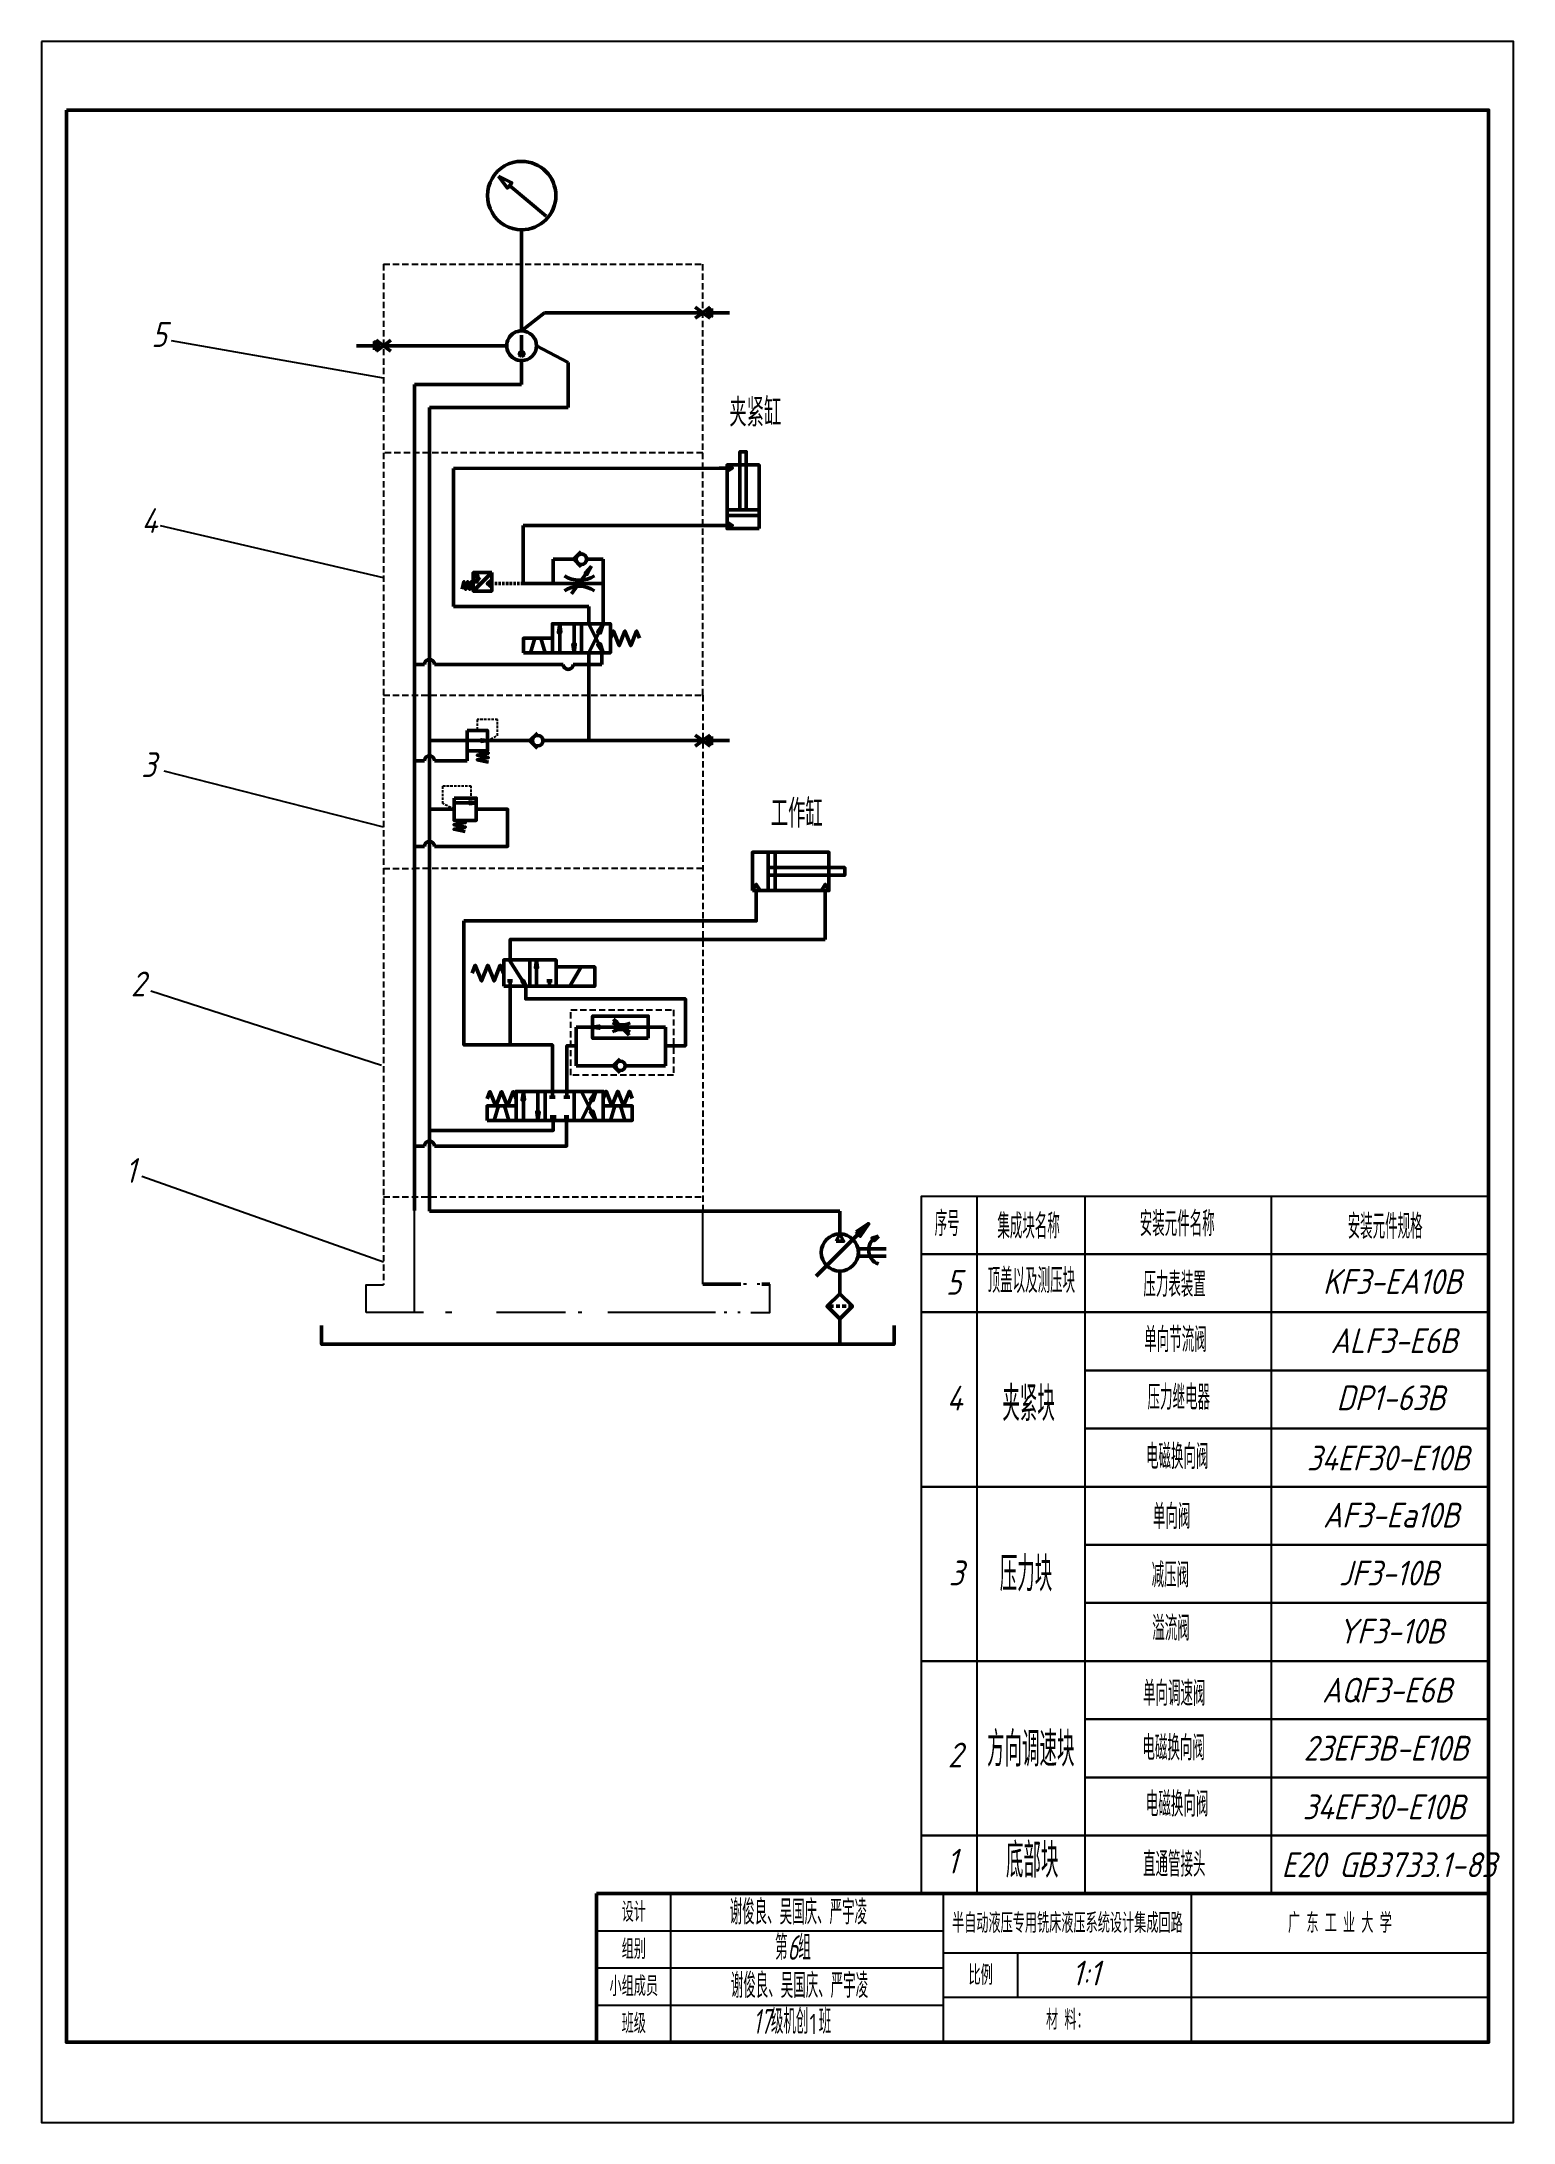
# Model space of a CAD drawing. Header units: millimetres. Extents: x 3161 to 3458, y 1716 to 2136.
import ezdxf

# ---------------------------------------------------------------- set-up
doc = ezdxf.new("R2010")
doc.units = ezdxf.units.MM
doc.linetypes.add('DASHED', pattern=[0.75, 0.5, -0.25])
doc.linetypes.add('HIDDEN', pattern=[1.905, 1.27, -0.635])
for name, color, linetype in [('文字', 3, 'Continuous'), ('标注', 7, 'Continuous'), ('细实线', 7, 'Continuous'), ('虚线', 7, 'HIDDEN')]:
    doc.layers.add(name, color=color, linetype=linetype)
doc.layers.add('粗实线', color=7, linetype='Continuous', lineweight=50)
doc.styles.add('字母数字', font='gbeitc.shx', dxfattribs={"height": 5, "bigfont": '@extfont2.shx'})
doc.styles.add('文字', font='hyswlongfangsong.ttf', dxfattribs={"width": 0.7, "height": 5})
doc.styles.add('文字大', font='hyswlongfangsong.ttf', dxfattribs={"width": 0.7, "height": 7})
pattern_1 = [(45, (5.16257, 51.20336), (-0.0883883476, 0.0883883476), [])]

msp = doc.modelspace()

# ---------------------------------------------------------------- hatches: boundary and pattern name
at = {"layer": '粗实线'}
h = msp.add_hatch(dxfattribs=at)
h.set_pattern_fill('实体填充', color=256)
h.set_pattern_definition([(45, (17.22196, 137.57594), (-0.0883883476, 0.0883883476), [])])
h.paths.add_polyline_path([(3295.78, 2081.85), (3295.78, 2080.2), (3294.69, 2081.02)])
h = msp.add_hatch(dxfattribs=at)
h.set_pattern_fill('实体填充', color=256, angle=-180)
h.set_pattern_definition([(225, (6506.34836, 4017.81316), (0.0883883476, -0.0883883476), [])])
h.paths.add_polyline_path([(3227.79, 2073.54), (3227.79, 2075.19), (3228.88, 2074.37)])
h = msp.add_hatch(dxfattribs=at)
h.set_pattern_fill('实体填充', color=256)
h.set_pattern_definition([(45, (9.29864, 51.20336), (-0.0883883476, 0.0883883476), [])])
h.paths.add_polyline_path([(3273.93, 2018.24), (3272.81, 2016.6), (3273.28, 2016.36)])
h.paths.add_polyline_path([(3273.93, 2012.38), (3273.28, 2014.25), (3272.81, 2014.02)])
h.paths.add_polyline_path([(3268.07, 2012.38), (3268.3, 2014.13), (3267.83, 2014.13)])
h.paths.add_polyline_path([(3265.14, 2018.24), (3264.9, 2016.48), (3265.37, 2016.48)])
h = msp.add_hatch(dxfattribs=at)
h.set_pattern_fill('实体填充', color=256)
h.set_pattern_definition([(45, (17.22196, 51.20336), (-0.0883883476, 0.0883883476), [])])
h.paths.add_polyline_path([(3295.78, 1995.48), (3295.78, 1993.82), (3294.69, 1994.65)])
h = msp.add_hatch(dxfattribs=at)
h.set_pattern_fill('实体填充', color=256)
h.set_pattern_definition(pattern_1)
h.paths.add_polyline_path([(3250.56, 1994.65), (3249.32, 1994.82), (3249.32, 1994.49)])
h = msp.add_hatch(dxfattribs=at)
h.set_pattern_fill('实体填充', color=256)
h.set_pattern_definition(pattern_1)
h.paths.add_polyline_path([(3248.32, 1982.11), (3246.97, 1982.29), (3246.97, 1981.93)])
at = {"layer": '虚线'}
h = msp.add_hatch(dxfattribs=at)
h.set_pattern_fill('实体填充', color=256)
h.set_pattern_definition([(45, (14.57057, 51.20336), (-0.0883883476, 0.0883883476), [])])
h.paths.add_polyline_path([(3271.78, 1936.82), (3273.13, 1936.59), (3273.13, 1937.04)])

# ---------------------------------------------------------------- linework, layer by layer
at = {"color": 7, "linetype": 'Continuous'}
for p, q in [((3229.57, 2067.84), (3186.82, 2075.34)), ((3229.57, 2027.5), (3184.57, 2038)), ((3229.57, 1977.21), (3185.32, 1988.46)), ((3229.17, 1929.11), (3182.67, 1944.11)), ((3229.57, 1889.36), (3180.82, 1906.68)), ((3235.87, 1879.24), (3235.87, 1899.79)), ((3302.82, 1884.94), (3302.27, 1884.94)), ((3305.52, 1884.94), (3305.02, 1884.94)), ((3237.67, 1879.24), (3226.12, 1879.24)), ((3243.37, 1879.24), (3242.07, 1879.24)), ((3266.34, 1879.24), (3252.37, 1879.24)), ((3269.62, 1879.24), (3268.87, 1879.24)), ((3296.62, 1879.24), (3274.87, 1879.24)), ((3298.87, 1879.24), (3298.32, 1879.24)), ((3301.57, 1879.24), (3301.07, 1879.24))]:
    msp.add_line(p, q, dxfattribs=at)
for points in [[(3294, 1884.94), (3294, 1899.49)], [(3226.12, 1879.24), (3226.12, 1884.79), (3229.57, 1884.79)], [(3303.75, 1879.24), (3307.56, 1879.24), (3307.56, 1884.94)]]:
    msp.add_lwpolyline(points, dxfattribs=at)
at = {"layer": '标注'}
for p, q in [((3349.34, 1902.72), (3349.34, 1879.26)), ((3371.11, 1902.72), (3371.11, 1879.26)), ((3408.7, 1902.72), (3408.7, 1879.26)), ((3349.34, 1879.26), (3349.34, 1761.93)), ((3371.11, 1879.26), (3371.11, 1761.93)), ((3408.7, 1879.26), (3408.7, 1761.93))]:
    msp.add_line(p, q, dxfattribs=at)
for points in [[(3452.6, 1890.99), (3338.18, 1890.99), (3338.18, 1902.72), (3452.6, 1902.72)], [(3452.6, 1879.26), (3338.18, 1879.26), (3338.18, 1890.99), (3452.6, 1890.99)], [(3452.6, 1761.93), (3338.18, 1761.93), (3338.18, 1773.66), (3452.6, 1773.66)]]:
    msp.add_lwpolyline(points, close=True, dxfattribs=at)
for points in [[(3338.18, 1867.52), (3338.18, 1879.26), (3452.6, 1879.26), (3452.6, 1867.52), (3371.11, 1867.52)], [(3338.18, 1855.79), (3338.18, 1867.52)], [(3371.11, 1867.52), (3452.6, 1867.52), (3452.6, 1855.79), (3371.11, 1855.79)], [(3371.11, 1855.79), (3452.6, 1855.79), (3452.6, 1844.06), (3338.18, 1844.06), (3338.18, 1855.79)], [(3338.18, 1832.32), (3338.18, 1844.06), (3452.6, 1844.06), (3452.6, 1832.32), (3371.11, 1832.32)], [(3338.18, 1820.59), (3338.18, 1832.32)], [(3371.11, 1832.32), (3452.6, 1832.32), (3452.6, 1820.59), (3371.11, 1820.59)], [(3371.11, 1820.59), (3452.6, 1820.59), (3452.6, 1808.86), (3338.18, 1808.86), (3338.18, 1820.59)], [(3338.18, 1797.13), (3338.18, 1808.86), (3452.6, 1808.86), (3452.6, 1797.13), (3371.11, 1797.13)], [(3338.18, 1785.39), (3338.18, 1797.13)], [(3371.11, 1797.13), (3452.6, 1797.13), (3452.6, 1785.39), (3371.11, 1785.39)], [(3371.11, 1785.39), (3452.6, 1785.39), (3452.6, 1773.66), (3338.18, 1773.66), (3338.18, 1785.39)]]:
    msp.add_lwpolyline(points, dxfattribs=at)
at = {"layer": '粗实线', "color": 7, "linetype": 'Continuous'}
for p, q in [((3262.44, 2100.51), (3255.04, 2106.72)), ((3257.47, 2076.47), (3257.47, 2072.27)), ((3254.47, 2074.37), (3229.57, 2074.37)), ((3298.94, 2049.67), (3297.33, 2049.67)), ((3301.52, 2041.24), (3301.52, 2052.95)), ((3302.8, 2041.24), (3302.8, 2052.95)), ((3298.94, 2041.24), (3305.37, 2041.24)), ((3298.94, 2038.09), (3297.33, 2038.09)), ((3298.94, 2040.08), (3305.37, 2040.08)), ((3251.45, 2028.59), (3247.7, 2024.84)), ((3248.45, 2028.59), (3248.45, 2028.08)), ((3248.45, 2027.85), (3249.02, 2027.12)), ((3248.45, 2026.34), (3248.45, 2026.84)), ((3267.52, 2024.3), (3270.51, 2028.38)), ((3265.14, 2016.48), (3265.14, 2012.38)), ((3268.07, 2018.24), (3268.07, 2014.13)), ((3269.53, 2018.24), (3269.53, 2012.38)), ((3269.53, 2018.24), (3269.53, 2012.38)), ((3271, 2018.24), (3273.05, 2014.13)), ((3273.05, 2016.48), (3271, 2012.38)), ((3260.15, 2015.31), (3259.28, 2012.38)), ((3261.33, 2015.31), (3262.21, 2012.38)), ((3246.44, 1994.65), (3250.56, 1994.65)), ((3243.82, 1980.81), (3238.87, 1980.81)), ((3243.82, 1982.11), (3248.32, 1982.11)), ((3307.21, 1972.12), (3307.21, 1964.4)), ((3308.6, 1972.12), (3308.6, 1964.4)), ((3308.6, 1969.03), (3322.66, 1969.03)), ((3308.6, 1967.49), (3322.66, 1967.49)), ((3254.94, 1950.42), (3257.66, 1946.18)), ((3260.47, 1948.82), (3260.47, 1945.11)), ((3269.5, 1948.97), (3267.16, 1945.07)), ((3254.62, 1946.17), (3255.65, 1946.17)), ((3255.18, 1946.17), (3255.18, 1945.11)), ((3262.58, 1946.17), (3263.64, 1946.17)), ((3263.11, 1945.11), (3263.11, 1946.17)), ((3268.48, 1936.82), (3268.48, 1933.22)), ((3271.48, 1936.82), (3268.48, 1936.82)), ((3283.03, 1936.82), (3271.48, 1936.82)), ((3279.18, 1935.22), (3275.99, 1938.41)), ((3283.03, 1936.82), (3286.48, 1936.82)), ((3286.48, 1936.82), (3286.48, 1929.02)), ((3270.73, 1929.02), (3268.48, 1929.02)), ((3276.02, 1929.02), (3270.73, 1929.02)), ((3278.37, 1929.02), (3284.08, 1929.02)), ((3284.08, 1929.02), (3286.48, 1929.02)), ((3260.74, 1923.86), (3260.74, 1919.75)), ((3262.2, 1923.86), (3262.2, 1918)), ((3263.67, 1923.86), (3263.67, 1922.69)), ((3266.6, 1923.86), (3266.6, 1922.69)), ((3268.06, 1923.86), (3268.06, 1918)), ((3269.53, 1923.86), (3271.58, 1919.75)), ((3252.83, 1920.93), (3251.95, 1918)), ((3254, 1920.93), (3254.88, 1918)), ((3257.81, 1922.1), (3257.81, 1918)), ((3263.08, 1922.69), (3264.25, 1922.69)), ((3266.01, 1922.69), (3267.19, 1922.69)), ((3271.58, 1922.1), (3269.53, 1918)), ((3276.27, 1920.93), (3275.39, 1918)), ((3277.44, 1920.93), (3278.32, 1918)), ((3263.25, 1918.69), (3264.42, 1918.69)), ((3266.98, 1918.69), (3266.08, 1918.69)), ((3266.53, 1918.69), (3266.53, 1917.41)), ((3321.67, 1895.09), (3321.67, 1899.67)), ((3316.9, 1886.57), (3327.51, 1897.18)), ((3325.35, 1892.09), (3331.05, 1892.09)), ((3331.05, 1890.59), (3325.35, 1890.59)), ((3321.67, 1883.02), (3321.67, 1887.59)), ((3320.4, 1880.47), (3319.67, 1880.47)), ((3321.67, 1880.47), (3320.91, 1880.47)), ((3321.67, 1877.92), (3321.67, 1872.83)), ((3322.95, 1880.47), (3322.18, 1880.47)), ((3324.22, 1880.47), (3323.46, 1880.47))]:
    msp.add_line(p, q, dxfattribs=at)
at = {"layer": '粗实线'}
for p, q in [((3257.47, 2077.37), (3262.07, 2081.02)), ((3262.07, 2081.02), (3294, 2081.02)), ((3294, 2081.02), (3292.51, 2082.15)), ((3294, 2081.02), (3292.51, 2079.9)), ((3294, 2081.02), (3295.48, 2082.15)), ((3294, 2081.02), (3295.48, 2079.9)), ((3294.69, 2081.02), (3295.78, 2081.85)), ((3294.69, 2081.02), (3295.78, 2080.2)), ((3295.78, 2081.85), (3295.78, 2080.2)), ((3295.78, 2081.02), (3299.41, 2081.02)), ((3228.88, 2074.37), (3227.79, 2075.19)), ((3227.79, 2073.54), (3227.79, 2075.19)), ((3229.57, 2074.37), (3228.09, 2075.49)), ((3229.57, 2074.37), (3231.06, 2075.49)), ((3227.79, 2074.37), (3224.16, 2074.37)), ((3228.88, 2074.37), (3227.79, 2073.54)), ((3229.57, 2074.37), (3228.09, 2073.24)), ((3229.57, 2074.37), (3231.06, 2073.24)), ((3257.47, 2066.53), (3257.47, 2071.37)), ((3260.47, 2074.37), (3266.88, 2070.98)), ((3266.88, 2070.98), (3266.88, 2061.92)), ((3235.87, 2061.92), (3235.87, 2066.53)), ((3235.87, 2066.53), (3257.47, 2066.53)), ((3235.87, 2003.83), (3235.87, 2061.92)), ((3238.87, 2003.83), (3238.87, 2061.92)), ((3266.88, 2061.92), (3238.87, 2061.92)), ((3243.72, 2049.59), (3297.33, 2049.67)), ((3243.72, 2021.73), (3243.72, 2049.59)), ((3257.79, 2026.34), (3257.79, 2038.09)), ((3297.33, 2038.09), (3257.79, 2038.09)), ((3267.98, 2031.27), (3263.86, 2031.27)), ((3263.86, 2031.27), (3263.86, 2026.34)), ((3273.93, 2031.27), (3270.6, 2031.27)), ((3273.93, 2026.15), (3273.93, 2031.27)), ((3263.86, 2026.34), (3257.79, 2026.34)), ((3263.86, 2026.34), (3273.93, 2026.34)), ((3273.93, 2018.24), (3273.93, 2026.15)), ((3271, 2021.72), (3243.72, 2021.72)), ((3271, 2018.24), (3271, 2021.72)), ((3271, 1994.65), (3271, 2012.38)), ((3273.62, 2010.04), (3273.62, 2012.38)), ((3235.87, 2010.04), (3237.87, 2010.04)), ((3239.87, 2010.04), (3265.86, 2010.04)), ((3267.86, 2010.04), (3273.62, 2010.04)), ((3235.87, 1899.79), (3235.87, 2003.83)), ((3238.87, 1899.67), (3238.87, 2003.83)), ((3294, 1994.65), (3292.51, 1995.77)), ((3294, 1994.65), (3295.48, 1995.77)), ((3294.69, 1994.65), (3295.78, 1995.48)), ((3295.78, 1995.48), (3295.78, 1993.82)), ((3238.87, 1994.65), (3246.44, 1994.65)), ((3246.44, 1992.59), (3246.44, 1990.59)), ((3250.56, 1994.65), (3259.15, 1994.65)), ((3261.78, 1994.65), (3271, 1994.65)), ((3271, 1994.65), (3294, 1994.65)), ((3294, 1994.65), (3292.51, 1993.53)), ((3294, 1994.65), (3295.48, 1993.53)), ((3294.69, 1994.65), (3295.78, 1993.82)), ((3295.78, 1994.65), (3299.41, 1994.65)), ((3237.87, 1990.59), (3235.87, 1990.59)), ((3246.44, 1990.59), (3239.87, 1990.59)), ((3237.87, 1973.31), (3235.87, 1973.31)), ((3318.72, 1964.4), (3318.72, 1954.52)), ((3238.87, 1899.67), (3307.52, 1899.67)), ((3307.52, 1899.67), (3321.67, 1899.67)), ((3294, 1884.94), (3301.69, 1884.94)), ((3307.56, 1884.94), (3305.97, 1884.94)), ((3272.6, 1731.93), (3272.6, 1761.93)), ((3272.6, 1761.93), (3452.6, 1761.93)), ((3452.6, 1761.93), (3452.6, 1731.93)), ((3452.6, 1731.93), (3272.6, 1731.93))]:
    msp.add_line(p, q, dxfattribs=at)
at = {"layer": '粗实线', "color": 7, "linetype": 'DASHED'}
msp.add_line((3257.79, 2026.34), (3251.45, 2026.34), dxfattribs=at)
at = {"layer": '粗实线'}
msp.add_lwpolyline([(3165.6, 2121.93), (3165.6, 1731.93), (3452.6, 1731.93), (3452.6, 2121.93)], close=True, dxfattribs=at)
at = {"layer": '粗实线', "color": 7, "linetype": 'Continuous'}
for points in [[(3257.47, 2111.58, -0.999999), (3257.47, 2097.78, -1.000001)], [(3257.47, 2077.37, -0.999999), (3257.47, 2071.37, -1.000001)], [(3257.47, 2072.27, 1), (3257.47, 2073.17, 1)], [(3268.46, 2031.27, 1), (3270.6, 2031.27, 1)], [(3259.63, 1994.65, 1), (3261.78, 1994.65, 1)], [(3276.45, 1929.02, 1), (3278.37, 1929.02, 1)], [(3321.67, 1887.59, 1), (3321.67, 1895.09, 1)]]:
    msp.add_lwpolyline(points, format="xyb", close=True, dxfattribs=at)
for points in [[(3252.82, 2108.58), (3254.59, 2106.19), (3255.48, 2107.25)], [(3305.37, 2037.45), (3305.37, 2050.31), (3298.94, 2050.31), (3298.94, 2037.45)], [(3298.94, 2049.02), (3299.97, 2049.67), (3298.94, 2050.31)], [(3298.94, 2037.45), (3299.97, 2038.09), (3298.94, 2038.73)], [(3271.59, 2029.85), (3270.71, 2028.23), (3270.32, 2028.52)], [(3251.45, 2028.59), (3247.7, 2028.59), (3247.7, 2024.84), (3251.45, 2024.84)], [(3263.67, 2012.38), (3269.53, 2012.38), (3269.53, 2018.24), (3263.67, 2018.24)], [(3265.14, 2018.24), (3264.9, 2016.48), (3265.37, 2016.48)], [(3269.53, 2012.38), (3275.39, 2012.38), (3275.39, 2018.24), (3269.53, 2018.24)], [(3273.93, 2018.24), (3272.81, 2016.6), (3273.28, 2016.36)], [(3257.81, 2012.38), (3263.67, 2012.38), (3263.67, 2015.31), (3257.81, 2015.31)], [(3268.07, 2012.38), (3268.3, 2014.13), (3267.83, 2014.13)], [(3273.93, 2012.38), (3273.28, 2014.25), (3272.81, 2014.02)], [(3246.44, 1996.71), (3246.44, 1992.59), (3250.56, 1992.59), (3250.56, 1996.71)], [(3250.56, 1994.65), (3249.32, 1994.82), (3249.32, 1994.49)], [(3243.82, 1983.06), (3243.82, 1978.56), (3248.32, 1978.56), (3248.32, 1983.06)], [(3248.32, 1982.11), (3246.97, 1982.29), (3246.97, 1981.93)], [(3304.04, 1964.4), (3319.49, 1964.4), (3319.49, 1972.12), (3304.04, 1972.12)], [(3304.04, 1964.4), (3304.81, 1965.63), (3305.59, 1964.4)], [(3307.21, 1967.49), (3322.66, 1967.49), (3322.66, 1969.03), (3307.21, 1969.03)], [(3317.95, 1964.4), (3318.72, 1965.63), (3319.49, 1964.4)], [(3253.86, 1945.11), (3259.15, 1945.11), (3259.15, 1950.4), (3253.86, 1950.4)], [(3259.15, 1945.11), (3264.43, 1945.11), (3264.43, 1950.4), (3259.15, 1950.4)], [(3260.47, 1950.4), (3260.25, 1948.82), (3260.68, 1948.82)], [(3264.43, 1945.07), (3272.23, 1945.07), (3272.23, 1948.97), (3264.43, 1948.97)], [(3258.34, 1945.12), (3257.81, 1946.27), (3257.52, 1946.09)], [(3283.03, 1934.57), (3283.03, 1939.07), (3271.78, 1939.07), (3271.78, 1934.57)], [(3271.78, 1936.82), (3273.13, 1936.59), (3273.13, 1937.04)], [(3275.99, 1938.41), (3276.55, 1937.69), (3276.72, 1937.86)], [(3256.34, 1923.86), (3273.92, 1923.86), (3273.92, 1918), (3256.34, 1918)], [(3256.34, 1918), (3262.2, 1918), (3262.2, 1923.86), (3256.34, 1923.86)], [(3257.81, 1923.86), (3257.57, 1922.1), (3258.04, 1922.1)], [(3262.2, 1918), (3268.06, 1918), (3268.06, 1923.86), (3262.2, 1923.86)], [(3268.06, 1918), (3273.92, 1918), (3273.92, 1923.86), (3268.06, 1923.86)], [(3272.46, 1923.86), (3271.34, 1922.22), (3271.82, 1921.98)], [(3250.48, 1918), (3256.34, 1918), (3256.34, 1920.93), (3250.48, 1920.93)], [(3260.74, 1918), (3260.97, 1919.75), (3260.5, 1919.75)], [(3272.46, 1918), (3271.82, 1919.87), (3271.34, 1919.64)], [(3273.92, 1918), (3279.79, 1918), (3279.79, 1920.93), (3273.92, 1920.93)], [(3320.92, 1893.59), (3321.67, 1895.09), (3322.42, 1893.59)], [(3324.96, 1895.48), (3327.51, 1897.18), (3325.81, 1894.63)], [(3329.46, 1894.64), (3328.58, 1893.74), (3328.18, 1894.24)], [(3321.67, 1883.02), (3324.22, 1880.47), (3321.67, 1877.92), (3319.12, 1880.47)]]:
    msp.add_lwpolyline(points, close=True, dxfattribs=at)
at = {"layer": '粗实线'}
msp.add_lwpolyline([(3257.47, 2097.78), (3257.47, 2089.83), (3257.47, 2077.37)], dxfattribs=at)
at = {"layer": '粗实线', "color": 7, "linetype": 'Continuous'}
for points in [[(3302.8, 2041.24), (3302.8, 2052.95), (3301.52, 2052.95), (3301.52, 2041.24)], [(3269.49, 2032.78), (3267.98, 2031.27), (3269.49, 2029.75)], [(3247.7, 2025.21), (3247.33, 2026.71), (3246.95, 2025.21), (3246.58, 2026.71), (3246.2, 2025.21), (3245.83, 2026.71), (3245.45, 2025.21)], [(3251.45, 2027.09), (3250.52, 2026.34), (3251.45, 2025.59)], [(3263.67, 2018.24), (3269.53, 2018.24)], [(3269.53, 2012.38), (3263.67, 2012.38), (3263.67, 2018.24)], [(3269.53, 2018.24), (3275.39, 2018.24), (3275.39, 2012.38), (3269.53, 2012.38)], [(3275.39, 2015.31), (3275.98, 2016.77), (3277.15, 2013.84), (3278.32, 2016.77), (3279.49, 2013.84), (3280.67, 2016.77), (3281.25, 2015.31)], [(3260.67, 1996.17), (3259.15, 1994.65), (3260.67, 1993.14)], [(3248.5, 1992.59), (3250.75, 1992.14), (3248.5, 1991.69), (3250.75, 1991.24), (3248.5, 1990.79), (3250.75, 1990.34)], [(3248.32, 1980.81), (3254.62, 1980.81), (3254.62, 1973.31), (3239.87, 1973.31)], [(3243.82, 1978.56), (3246.07, 1978.11), (3243.82, 1977.66), (3246.07, 1977.21), (3243.82, 1976.76), (3246.07, 1976.31)], [(3245.81, 1958.27), (3304.81, 1958.27), (3304.81, 1964.4)], [(3255.28, 1933.22), (3245.81, 1933.22), (3245.81, 1958.27)], [(3255.18, 1950.4), (3255.18, 1954.52), (3305.68, 1954.52), (3318.72, 1954.52)], [(3247.48, 1947.73), (3248.11, 1949.31), (3249.37, 1946.16), (3250.63, 1949.31), (3251.89, 1946.16), (3253.15, 1949.31), (3253.78, 1947.73)], [(3255.18, 1945.11), (3255.18, 1933.22), (3263.68, 1933.22), (3263.67, 1923.86)], [(3286.48, 1933.07), (3290.53, 1933.07), (3290.53, 1942.52), (3258.28, 1942.52), (3258.28, 1945.11)], [(3266.6, 1923.86), (3266.6, 1933.07), (3268.48, 1933.07), (3268.48, 1929.02)], [(3277.37, 1930.37), (3276.02, 1929.02), (3277.37, 1927.66)], [(3250.48, 1922.36), (3251.07, 1923.83), (3252.24, 1920.9), (3253.41, 1923.83), (3254.59, 1920.9), (3255.76, 1923.83), (3256.34, 1922.36)], [(3273.92, 1922.42), (3274.51, 1923.89), (3275.68, 1920.96), (3276.85, 1923.89), (3278.03, 1920.96), (3279.2, 1923.89), (3279.79, 1922.42)], [(3263.83, 1918.67), (3263.83, 1917.02), (3263.83, 1915.97), (3238.87, 1915.97)], [(3239.87, 1912.82), (3266.53, 1912.82), (3266.53, 1918.52)], [(3235.87, 1912.82), (3237.87, 1912.82)], [(3332.62, 1876.58), (3332.62, 1872.83), (3217.11, 1872.83), (3217.11, 1876.58)]]:
    msp.add_lwpolyline(points, dxfattribs=at)
for centre, radius, start, end in [((3248.45, 2027.85), 0.225, 90, 270), ((3248.45, 2027.07), 0.225, 90, 270), ((3248.45, 2027.85), 0.225, 270, 90), ((3248.45, 2027.07), 0.225, 270, 90), ((3269.13, 2032.55), 5.52, 236.6015, 303.3985), ((3269.13, 2020.29), 5.52, 56.6015, 123.3985), ((3277.59, 1941.09), 3.82, 241.9275, 298.0725), ((3277.59, 1932.54), 3.82, 61.9275, 118.0725), ((3321.63, 1891.34), 3.79, 348.5788, 11.4212)]:
    msp.add_arc(centre, radius, start, end, dxfattribs=at)
at = {"layer": '粗实线'}
for centre, start, end in [((3238.87, 2010.04), 0, 180), ((3266.86, 2010.04), 180, 0), ((3238.87, 1990.59), 0, 180), ((3238.87, 1973.31), 0, 180), ((3238.87, 1912.82), 0, 180)]:
    msp.add_arc(centre, 1, start, end, dxfattribs=at)
at = {"layer": '粗实线', "color": 7, "linetype": 'Continuous'}
msp.add_ellipse((3330.06, 1891.83), major_axis=(0, -2.89), ratio=0.886134, start_param=3.375243, end_param=6.049535, dxfattribs=at)
at = {"layer": '细实线'}
for p, q in [((3287.6, 1731.93), (3287.6, 1761.93)), ((3342.6, 1731.93), (3342.6, 1761.93)), ((3392.6, 1761.93), (3392.6, 1731.93)), ((3272.6, 1754.43), (3342.6, 1754.43)), ((3452.6, 1749.93), (3342.6, 1749.93)), ((3357.6, 1740.93), (3357.6, 1749.93)), ((3272.6, 1739.43), (3342.6, 1739.43)), ((3452.6, 1740.93), (3342.6, 1740.93))]:
    msp.add_line(p, q, dxfattribs=at)
at = {"layer": '细实线', "color": 0}
msp.add_line((3272.6, 1746.93), (3342.6, 1746.93), dxfattribs=at)
at = {"layer": '细实线'}
msp.add_lwpolyline([(3160.6, 2135.75), (3160.6, 1715.75), (3457.6, 1715.75), (3457.6, 2135.75)], close=True, dxfattribs=at)
at = {"layer": '虚线'}
for p, q in [((3229.57, 2090.85), (3229.57, 1884.79)), ((3229.57, 2090.85), (3294, 2090.85)), ((3294, 2003.83), (3294, 2090.85)), ((3294, 2052.78), (3229.57, 2052.78)), ((3229.57, 2003.83), (3294, 2003.83)), ((3294, 2003.83), (3294, 1899.67)), ((3229.57, 1968.83), (3235.87, 1968.83)), ((3294, 1968.83), (3235.87, 1968.83)), ((3229.57, 1902.58), (3294, 1902.58))]:
    msp.add_line(p, q, dxfattribs=at)
at = {"layer": '虚线', "color": 7, "linetype": 'DASHED'}
for points in [[(3250.56, 1994.65), (3252.62, 1995.68), (3252.62, 1998.89), (3248.5, 1998.89), (3248.5, 1996.71)], [(3243.82, 1980.81), (3241.57, 1981.94), (3241.57, 1985.53), (3247.2, 1985.53), (3247.2, 1983.06)]]:
    msp.add_lwpolyline(points, dxfattribs=at)
at = {"layer": '虚线'}
msp.add_lwpolyline([(3288.13, 1927.13), (3267.37, 1927.13), (3267.37, 1940.3), (3288.13, 1940.3)], close=True, dxfattribs=at)

# ---------------------------------------------------------------- texts
at = {"layer": '文字', "color": 0, "attachment_point": 5}
for s, insert, char_height, width, style in [('设计', (3280.1, 1758.18), 3.5, 15, '文字'), ('半自动液压专用铣床液压系统设计集成回路', (3367.6, 1755.93), 3.5, 50, '文字'), ('广 东 工 业 大 学', (3422.6, 1755.93), 3.5, 60, '文字'), ('组别', (3280.1, 1750.68), 3.5, 15, '文字'), ('比例', (3350.1, 1745.43), 3.5, 15, '文字'), ('{\\Fgbeitc,@extfont2|c134;1:1}', (3371.34, 1745.89), 5, 15, '字母数字'), ('小组成员', (3280.1, 1743.18), 3.5, 15, '文字'), ('材 料：', (3367.6, 1736.43), 3.5, 50, '文字'), ('班级', (3280.1, 1735.68), 3.5, 15, '文字')]:
    msp.add_mtext(s, dxfattribs=dict(at, insert=insert, char_height=char_height, width=width, style=style))
at = {"layer": '标注', "attachment_point": 1}
for s, insert, char_height, width, style in [('{\\Fgbeitc,@extfont2|c134;5}', (3182.74, 2079.13), 5, 3.4677, '字母数字'), ('夹紧缸', (3299.38, 2063.59), 5, 15.0009, '文字大'), ('{\\Fgbeitc,@extfont2|c134;4}', (3180.75, 2041.57), 5, 3.4677, '字母数字'), ('{\\Fgbeitc,@extfont2|c134;3}', (3180.69, 1992.31), 5, 3.4677, '字母数字'), ('工作缸', (3307.74, 1982.64), 5, 15.0009, '文字大'), ('{\\Fgbeitc,@extfont2|c134;2}', (3178.61, 1948.04), 5, 3.4677, '字母数字'), ('{\\Fgbeitc,@extfont2|c134;1}', (3177.45, 1910.39), 5, 3.4677, '字母数字'), ('{\\Ftxt,gbcbig|c134;序号}', (3340.82, 1899.66), 5, 20.8391, '文字'), ('{\\Ftxt,gbcbig|c134;集成块名称}', (3353.47, 1899.15), 5, 20.8391, '文字'), ('{\\Ftxt,gbcbig|c134;安装元件名称}', (3382.2, 1899.62), 5, 20.8391, '文字'), ('{\\Ftxt,gbcbig|c134;安装元件规格}', (3424.16, 1899.09), 5, 20.8391, '文字'), ('{\\Fgbeitc,@extfont2|c134;5}', (3343.09, 1887.81), 5, 3.4677, '字母数字'), ('{\\Ftxt,gbcbig|c134;顶盖以及测压块}', (3351.51, 1888.17), 5, 20.8391, '文字'), ('{\\Ftxt,gbcbig|c134;压力表装置}', (3382.94, 1887.37), 5, 20.8391, '文字'), ('KF3-EA10B', (3419.16, 1887.97), 5, 20.8391, '字母数字'), ('{\\Ftxt,gbcbig|c134;单向节流阀}', (3383.12, 1876.23), 5, 20.8391, '文字'), ('ALF3-E{\\Fgbeitc,@extfont2|c134;6}B', (3420.71, 1876.03), 5, 20.8391, '字母数字'), ('{\\Ftxt,gbcbig|c134;夹紧块}', (3354.48, 1864.32), 7, 15.0009, '文字大'), ('{\\Ftxt,gbcbig|c134;压力继电器}', (3383.78, 1864.59), 5, 20.8391, '文字'), ('{\\Fgbeitc,@extfont2|c134;4}', (3343.24, 1864.43), 5, 3.4677, '字母数字'), ('DP1-63B', (3421.91, 1864.5), 5, 20.8391, '字母数字'), ('{\\Ftxt,gbcbig|c134;电磁换向阀}', (3383.46, 1852.63), 5, 20.8391, '文字'), ('34EF30-E10B', (3415.91, 1852.34), 5, 20.8391, '字母数字'), ('{\\Ftxt,gbcbig|c134;单向阀}', (3384.86, 1840.54), 5, 20.8391, '文字'), ('AF3-E{\\Fgbeitc,@extfont2|c134;a}10B', (3419.18, 1840.82), 5, 20.8391, '字母数字'), ('{\\Fgbeitc,@extfont2|c134;3}', (3343.67, 1829.15), 5, 3.4677, '字母数字'), ('{\\Ftxt,gbcbig|c134;压力块}', (3353.96, 1829.95), 7, 15.0009, '文字大'), ('{\\Ftxt,gbcbig|c134;减压阀}', (3384.6, 1828.73), 5, 20.8391, '文字'), ('JF3-10B', (3422.4, 1829.13), 5, 20.8391, '字母数字'), ('{\\Ftxt,gbcbig|c134;溢流阀}', (3384.73, 1817.98), 5, 20.8391, '文字'), ('YF3-10B', (3422.2, 1817.4), 5, 20.8391, '字母数字'), ('{\\Ftxt,gbcbig|c134;单向调速阀}', (3382.86, 1804.83), 5, 20.8391, '文字'), ('AQF3-E6B', (3418.99, 1805.5), 5, 20.6394, '字母数字'), ('{\\Ftxt,gbcbig|c134;方向调速块}', (3351.39, 1794.58), 7, 17.9294, '文字大'), ('{\\Ftxt,gbcbig|c134;电磁换向阀}', (3382.74, 1793.83), 5, 20.8391, '文字'), ('23EF3B-E10B', (3415.27, 1793.78), 5, 20.8391, '字母数字'), ('{\\Fgbeitc,@extfont2|c134;2}', (3343.47, 1792.4), 5, 3.4677, '字母数字'), ('{\\Ftxt,gbcbig|c134;电磁换向阀}', (3383.44, 1782.47), 5, 20.8391, '文字'), ('34EF30-E10B', (3415.08, 1781.93), 5, 20.8391, '字母数字'), ('{\\Ftxt,gbcbig|c134;底部块}', (3355.2, 1772.13), 7, 15.0009, '文字大'), ('{\\Fgbeitc,@extfont2|c134;1}', (3343.28, 1770.98), 5, 3.4677, '字母数字'), ('{\\Ftxt,gbcbig|c134;直通管接头}', (3382.87, 1770.34), 5, 20.8391, '文字'), ('{\\Fgbeitc,@extfont2|c134;E20} {\\Fgbeitc,@extfont2|c134;G}B{\\Fgbeitc,@extfont2|c134;3733.1}-{\\Fgbeitc,@extfont2|c134;83}', (3410.82, 1770.24), 5, 43.6421, '字母数字'), ('{\\Ftxt,gbcbig|c134;谢俊良、吴国庆、严宇凌}', (3299.45, 1760.69), 5, 34.8379, '文字'), ('{\\Ftxt,gbcbig|c134;第\\Fgbeitc,@extfont2|c134;6\\Ftxt,gbcbig|c134;组}', (3308.62, 1753.56), 5, 20.8391, '文字'), ('{\\Ftxt,gbcbig|c134;谢俊良、吴国庆、严宇凌}', (3299.68, 1745.86), 5, 34.8379, '文字'), ('{\\Fgbeitc,@extfont2|c134;17\\Ftxt,gbcbig|c134;级机创\\fMicrosoft YaHei Light|b0|i0|c134|p34;\\H0.8x;1\\Ftxt,gbcbig|c134;\\H1.25x;班}', (3304.19, 1738.62), 5, 23.8099, '文字')]:
    msp.add_mtext(s, dxfattribs=dict(at, insert=insert, char_height=char_height, width=width, style=style))

doc.saveas('drawing.dxf')
